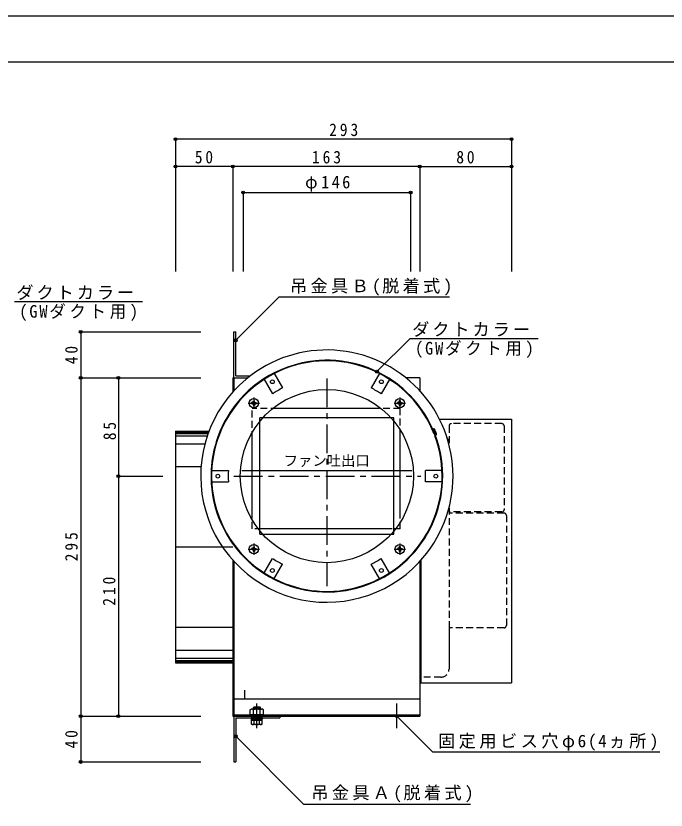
# Model space of a CAD drawing. Units: millimetres, scale not verified. Extents: x -1999 to 2121, y -738 to 667.
# Drawn here: x -1201 to -634, y -26 to 667 of the extents above; entities that cross this region are included whole.
import ezdxf
from ezdxf.enums import TextEntityAlignment as Align

# ---------------------------------------------------------------- set-up
doc = ezdxf.new("R2010")
doc.units = ezdxf.units.MM
doc.header["$LTSCALE"] = 5
doc.header["$PDMODE"] = 32
doc.header["$PDSIZE"] = 2.5
doc.linetypes.add('CHAIN1', pattern=[8, 5, -1, 1, -1])
doc.linetypes.add('DASHED1', pattern=[1.8, 1.2, -0.6])
doc.layers.add('0-0', color=7, linetype='Continuous')
doc.layers.add('F-0', color=2, linetype='Continuous')
doc.styles.add('ＭＳ ゴシック', font='')
doc.styles.get('ＭＳ ゴシック').set_extended_font_data('MS Gothic')

msp = doc.modelspace()

# ---------------------------------------------------------------- linework, layer by layer
at = {"layer": '0-0', "color": 4}
for p, q in [((-768.368, 559.46), (-1061.368, 559.46)), ((-1061.368, 559.46), (-1061.368, 443.998)), ((-768.368, 559.46), (-768.368, 443.998)), ((-768.368, 559.46), (-768.368, 443.998)), ((-1011.368, 535.623), (-1061.368, 535.623)), ((-1061.368, 535.623), (-1061.368, 443.998)), ((-848.368, 535.623), (-1011.368, 535.623)), ((-1011.368, 535.623), (-1011.368, 443.998)), ((-848.368, 535.623), (-848.368, 443.998)), ((-848.368, 535.623), (-768.368, 535.623)), ((-848.368, 535.623), (-848.368, 443.998)), ((-768.368, 535.623), (-768.368, 443.998)), ((-1002.368, 512.797), (-856.368, 512.797)), ((-1002.368, 512.797), (-1002.368, 443.998)), ((-856.368, 512.797), (-856.368, 443.998)), ((-1201.844, 417.772), (-1090.054, 417.772)), ((-1008.768, 384.016), (-970.886, 421.897)), ((-970.886, 421.897), (-822.519, 421.897)), ((-1144.007, 391.358), (-1144.007, 351.358)), ((-1144.007, 391.358), (-1039.396, 391.358)), ((-856.785, 385.63), (-885.724, 356.692)), ((-856.785, 385.63), (-744.995, 385.63)), ((-1144.007, 351.358), (-1039.396, 351.358)), ((-1144.007, 351.358), (-1144.007, 56.358)), ((-1111.122, 351.358), (-1111.122, 265.608)), ((-1111.122, 351.358), (-1039.396, 351.358)), ((-1111.122, 265.608), (-1111.122, 56.358)), ((-1111.122, 265.608), (-1072.354, 265.608)), ((-985.468, 62.358), (-995.268, 62.358)), ((-993.368, 63.917), (-992.827, 64.458)), ((-993.368, 63.917), (-987.368, 63.917)), ((-993.368, 62.358), (-993.368, 63.917)), ((-992.827, 64.458), (-987.91, 64.458)), ((-992.827, 62.358), (-992.827, 64.458)), ((-991.618, 64.458), (-991.618, 64.458)), ((-990.368, 64.458), (-990.368, 64.458)), ((-987.91, 64.458), (-987.368, 63.917)), ((-987.91, 62.358), (-987.91, 64.458)), ((-987.368, 62.358), (-987.368, 63.917)), ((-1144.007, 56.358), (-1039.396, 56.358)), ((-1144.007, 56.358), (-1144.007, 16.358)), ((-1111.122, 56.358), (-1039.396, 56.358)), ((-984.595, 57.358), (-996.142, 57.358)), ((-993.255, 57.358), (-993.255, 61.854)), ((-987.481, 57.358), (-987.481, 61.854)), ((-868.368, 56.358), (-837.322, 25.313)), ((-985.368, 54.758), (-995.368, 54.758)), ((-995.368, 54.758), (-995.368, 53.758)), ((-995.368, 53.758), (-985.368, 53.758)), ((-994.987, 49.316), (-994.987, 52.458)), ((-985.749, 52.458), (-994.987, 52.458)), ((-994.368, 48.958), (-994.987, 49.316)), ((-985.768, 53.758), (-994.968, 53.758)), ((-994.968, 52.458), (-994.968, 53.758)), ((-985.768, 52.458), (-994.968, 52.458)), ((-986.368, 48.958), (-994.368, 48.958)), ((-992.678, 49.316), (-992.678, 52.458)), ((-991.618, 53.258), (-991.618, 53.258)), ((-990.742, 52.458), (-990.394, 53.758)), ((-990.368, 53.258), (-990.368, 53.258)), ((-990.342, 52.458), (-989.994, 53.758)), ((-988.059, 49.316), (-988.059, 52.458)), ((-986.368, 48.958), (-985.749, 49.316)), ((-985.768, 52.458), (-985.768, 53.758)), ((-985.749, 49.316), (-985.749, 52.458)), ((-985.368, 53.758), (-985.368, 54.758)), ((-1008.768, 38.731), (-949.655, -20.382)), ((-837.322, 25.313), (-639.183, 25.313)), ((-1144.007, 16.358), (-1039.396, 16.358)), ((-949.655, -20.382), (-804.035, -20.382))]:
    msp.add_line(p, q, dxfattribs=at)
at = {"layer": '0-0'}
for p, q in [((-1008.768, 352.958), (-1008.768, 391.358)), ((-975.538, 355.577), (-967.965, 342.461)), ((-883.198, 355.577), (-890.771, 342.461)), ((-1011.368, 351.358), (-998.266, 351.358)), ((-1010.368, 351.358), (-1010.368, 340.033)), ((-1008.768, 352.958), (-996.226, 352.958)), ((-984.198, 350.577), (-976.626, 337.461)), ((-874.538, 350.577), (-882.111, 337.461)), ((-848.368, 351.358), (-860.47, 351.358)), ((-848.368, 351.358), (-848.368, 340.033)), ((-994.079, 329.725), (-995.033, 329.711)), ((-994.079, 328.771), (-995.033, 328.785)), ((-994.079, 329.725), (-993.673, 329.914)), ((-994.079, 328.771), (-993.673, 328.582)), ((-993.485, 330.319), (-993.673, 329.914)), ((-993.485, 328.177), (-993.673, 328.582)), ((-993.485, 330.319), (-993.471, 331.273)), ((-993.485, 328.177), (-993.471, 327.223)), ((-992.53, 330.319), (-992.545, 331.273)), ((-992.53, 328.177), (-992.545, 327.223)), ((-992.53, 330.319), (-992.342, 329.914)), ((-992.53, 328.177), (-992.342, 328.582)), ((-991.937, 329.725), (-992.342, 329.914)), ((-991.937, 328.771), (-992.342, 328.582)), ((-991.937, 329.725), (-990.983, 329.711)), ((-991.937, 328.771), (-990.983, 328.785)), ((-866.8, 329.725), (-867.753, 329.711)), ((-866.8, 328.771), (-867.753, 328.785)), ((-866.8, 329.725), (-866.394, 329.914)), ((-866.8, 328.771), (-866.394, 328.582)), ((-866.206, 330.319), (-866.394, 329.914)), ((-866.206, 328.177), (-866.394, 328.582)), ((-866.206, 330.319), (-866.192, 331.273)), ((-866.206, 328.177), (-866.192, 327.223)), ((-865.251, 330.319), (-865.265, 331.273)), ((-865.251, 328.177), (-865.265, 327.223)), ((-865.251, 330.319), (-865.063, 329.914)), ((-865.251, 328.177), (-865.063, 328.582)), ((-864.657, 329.725), (-865.063, 329.914)), ((-864.657, 328.771), (-865.063, 328.582)), ((-864.657, 329.725), (-863.704, 329.711)), ((-864.657, 328.771), (-863.704, 328.785)), ((-886.38, 324.608), (-972.357, 324.608)), ((-987.868, 214.858), (-987.868, 316.358)), ((-870.868, 316.358), (-987.868, 316.358)), ((-870.868, 214.858), (-870.868, 316.358)), ((-831.261, 315.358), (-768.368, 315.358)), ((-768.368, 315.358), (-768.368, 85.358)), ((-1061.368, 304.858), (-1032.127, 304.858)), ((-836.566, 306.754), (-836.104, 306.946)), ((-836.374, 306.292), (-835.912, 306.484)), ((-1061.368, 304.358), (-1032.317, 304.358)), ((-1061.368, 303.858), (-1032.504, 303.858)), ((-1061.368, 302.858), (-1032.869, 302.858)), ((-1061.368, 300.858), (-1033.567, 300.858)), ((-994.368, 232.382), (-994.368, 298.835)), ((-865.368, 230.494), (-865.368, 300.723)), ((-835.306, 302.406), (-834.844, 302.597)), ((-835.114, 301.944), (-834.652, 302.135)), ((-834.376, 302.098), (-835.101, 301.175)), ((-833.806, 302.014), (-834.534, 301.088)), ((-1061.368, 293.858), (-1035.679, 293.858)), ((-1061.368, 273.858), (-1039.058, 273.858)), ((-1030.368, 270.608), (-1015.223, 270.608)), ((-855.368, 270.358), (-1003.368, 270.358)), ((-828.368, 270.608), (-843.514, 270.608)), ((-1030.368, 260.608), (-1015.223, 260.608)), ((-828.368, 260.608), (-843.514, 260.608)), ((-987.868, 214.858), (-870.868, 214.858)), ((-872.562, 219.76), (-986.174, 219.76)), ((-1061.368, 203.858), (-1011.368, 203.858)), ((-1061.368, 203.858), (-1020.401, 203.858)), ((-994.079, 202.446), (-995.033, 202.432)), ((-994.079, 201.491), (-995.033, 201.506)), ((-994.079, 202.446), (-993.673, 202.634)), ((-994.079, 201.491), (-993.673, 201.303)), ((-993.485, 203.04), (-993.673, 202.634)), ((-993.485, 200.898), (-993.673, 201.303)), ((-993.485, 203.04), (-993.471, 203.994)), ((-993.485, 200.898), (-993.471, 199.944)), ((-992.53, 203.04), (-992.545, 203.994)), ((-992.53, 200.898), (-992.545, 199.944)), ((-992.53, 203.04), (-992.342, 202.634)), ((-992.53, 200.898), (-992.342, 201.303)), ((-991.937, 202.446), (-992.342, 202.634)), ((-991.937, 201.491), (-992.342, 201.303)), ((-991.937, 202.446), (-990.983, 202.432)), ((-991.937, 201.491), (-990.983, 201.506)), ((-866.8, 202.446), (-867.753, 202.432)), ((-866.8, 201.491), (-867.753, 201.506)), ((-866.8, 202.446), (-866.394, 202.634)), ((-866.8, 201.491), (-866.394, 201.303)), ((-866.206, 203.04), (-866.394, 202.634)), ((-866.206, 200.898), (-866.394, 201.303)), ((-866.206, 203.04), (-866.192, 203.994)), ((-866.206, 200.898), (-866.192, 199.944)), ((-865.251, 203.04), (-865.265, 203.994)), ((-865.251, 200.898), (-865.265, 199.944)), ((-865.251, 203.04), (-865.063, 202.634)), ((-865.251, 200.898), (-865.063, 201.303)), ((-864.657, 202.446), (-865.063, 202.634)), ((-864.657, 201.491), (-865.063, 201.303)), ((-864.657, 202.446), (-863.704, 202.432)), ((-864.657, 201.491), (-863.704, 201.506)), ((-1011.368, 192.287), (-1011.368, 56.358)), ((-1010.368, 191.184), (-1010.368, 82.358)), ((-984.198, 180.64), (-976.626, 193.756)), ((-975.538, 175.64), (-967.965, 188.756)), ((-883.198, 175.64), (-890.771, 188.756)), ((-874.538, 180.64), (-882.111, 193.756)), ((-848.368, 191.184), (-848.368, 56.358)), ((-847.368, 192.287), (-847.368, 85.358)), ((-1061.368, 133.858), (-1011.368, 133.858)), ((-1061.368, 113.858), (-1011.368, 113.858)), ((-1061.368, 106.858), (-1011.368, 106.858)), ((-1061.368, 104.858), (-1011.368, 104.858)), ((-1061.368, 103.858), (-1011.368, 103.858)), ((-1061.368, 103.358), (-1011.368, 103.358)), ((-848.368, 85.358), (-768.368, 85.358)), ((-1010.368, 82.358), (-1010.368, 56.358)), ((-1000.868, 71.608), (-1000.868, 79.108)), ((-1010.368, 71.358), (-848.368, 71.358)), ((-1011.368, 56.358), (-848.368, 56.358)), ((-1010.368, 57.358), (-848.368, 57.358)), ((-1010.368, 56.358), (-1010.368, 16.358)), ((-1008.768, 54.758), (-1008.768, 16.358)), ((-1008.768, 54.758), (-970.368, 54.758)), ((-1010.368, 16.358), (-1008.768, 16.358))]:
    msp.add_line(p, q, dxfattribs=at)
at = {"layer": '0-0', "color": 4, "linetype": 'CHAIN1'}
for p, q in [((-929.368, 350.608), (-929.368, 169.625)), ((-993.008, 334.248), (-993.008, 324.248)), ((-993.008, 334.248), (-993.008, 324.248)), ((-865.729, 334.248), (-865.729, 324.248)), ((-865.729, 334.248), (-865.729, 324.248)), ((-998.008, 329.248), (-988.008, 329.248)), ((-998.008, 329.248), (-988.008, 329.248)), ((-870.729, 329.248), (-860.729, 329.248)), ((-870.729, 329.248), (-860.729, 329.248)), ((-1010.368, 265.608), (-847.368, 265.608)), ((-998.008, 201.969), (-988.008, 201.969)), ((-998.008, 201.969), (-988.008, 201.969)), ((-993.008, 206.969), (-993.008, 196.969)), ((-993.008, 206.969), (-993.008, 196.969)), ((-870.729, 201.969), (-860.729, 201.969)), ((-870.729, 201.969), (-860.729, 201.969)), ((-865.729, 206.969), (-865.729, 196.969)), ((-865.729, 206.969), (-865.729, 196.969)), ((-990.368, 45.958), (-990.368, 67.458)), ((-868.368, 45.958), (-868.368, 67.458))]:
    msp.add_line(p, q, dxfattribs=at)
at = {"layer": '0-0', "linetype": 'DASHED1'}
for p, q in [((-972.357, 324.608), (-994.368, 324.608)), ((-994.368, 298.835), (-994.368, 324.608)), ((-822.868, 309.358), (-822.868, 293.136)), ((-822.868, 309.358), (-822.868, 293.136)), ((-776.868, 311.358), (-820.868, 311.358)), ((-776.868, 311.358), (-820.868, 311.358)), ((-774.868, 309.358), (-774.868, 236.358)), ((-774.868, 309.358), (-774.868, 236.358)), ((-822.868, 238.081), (-822.868, 97.358)), ((-994.368, 219.76), (-994.368, 232.382)), ((-865.368, 219.76), (-865.368, 230.494)), ((-776.868, 234.358), (-822.868, 234.358)), ((-776.868, 234.358), (-822.868, 234.358)), ((-822.868, 234.358), (-822.868, 233.358)), ((-774.868, 233.358), (-822.868, 233.358)), ((-774.868, 233.358), (-822.868, 233.358)), ((-772.868, 231.358), (-772.868, 135.358)), ((-772.868, 231.358), (-772.868, 135.358)), ((-986.174, 219.76), (-994.368, 219.76)), ((-865.368, 219.76), (-872.562, 219.76)), ((-774.868, 133.358), (-822.868, 133.358)), ((-774.868, 133.358), (-822.868, 133.358)), ((-822.868, 133.358), (-822.868, 97.358)), ((-829.868, 90.358), (-848.368, 90.358)), ((-829.868, 90.358), (-848.368, 90.358))]:
    msp.add_line(p, q, dxfattribs=at)
at = {"layer": '0-0'}
for points in [[(-1010.368, 351.358), (-1010.368, 391.358), (-1008.768, 391.358)], [(-1011.368, 351.358), (-1011.368, 348.199), (-1011.368, 338.93)], [(-1061.368, 304.858), (-1061.368, 102.858), (-1011.368, 102.858)], [(-1010.368, 56.358), (-970.368, 56.358), (-970.368, 54.758)]]:
    msp.add_lwpolyline(points, dxfattribs=at)
at = {"layer": '0-0', "linetype": 'DASHED1'}
msp.add_lwpolyline([(-865.368, 300.723), (-865.368, 324.608), (-886.38, 324.608)], dxfattribs=at)
at = {"layer": '0-0', "color": 4}
for points in [[(-996.142, 57.358), (-996.142, 61.854), (-995.268, 62.358)], [(-984.595, 57.358), (-984.595, 61.854), (-985.468, 62.358)]]:
    msp.add_lwpolyline(points, dxfattribs=at)
at = {"layer": '0-0'}
for centre, radius in [((-976.868, 347.881), 1.65), ((-881.868, 347.881), 1.65), ((-929.368, 265.608), 75.5), ((-993.008, 329.248), 4), ((-865.729, 329.248), 4), ((-1024.368, 265.608), 1.65), ((-834.368, 265.608), 1.65), ((-993.008, 201.969), 4), ((-865.729, 201.969), 4), ((-976.868, 183.336), 1.65), ((-881.868, 183.336), 1.65)]:
    msp.add_circle(centre, radius, dxfattribs=at)
for centre, radius, start, end in [((-929.368, 265.608), 110, 316.76425, 129.83566), ((-929.368, 265.608), 101, 23.63006, 20.26854), ((-929.368, 265.608), 101, 21.35971, 20.42648), ((-929.368, 265.608), 100.5, 21.35971, 20.42648), ((-929.368, 265.608), 110, 129.8405, 316.76425), ((-929.368, 265.608), 110, 129.83566, 129.8405), ((-929.368, 265.608), 86, 116.66697, 123.33303), ((-929.368, 265.608), 86, 56.66697, 63.33303), ((-993.008, 329.248), 2.077, 167.11887, 192.88112), ((-993.008, 329.248), 2.077, 77.11887, 102.88112), ((-993.008, 329.248), 2.077, 257.11887, 282.88112), ((-993.008, 329.248), 2.077, 347.11887, 12.88112), ((-865.729, 329.248), 2.077, 167.11887, 192.88112), ((-865.729, 329.248), 2.077, 77.11887, 102.88112), ((-865.729, 329.248), 2.077, 257.11887, 282.88112), ((-865.729, 329.248), 2.077, 347.11887, 12.88112), ((-836.374, 306.292), 0.5, 112.49998, 203.4131), ((-951.541, 256.424), 125, 21.58321, 23.4131), ((-951.541, 256.424), 125.5, 21.58685, 23.4131), ((-835.912, 306.484), 0.5, 23.40947, 112.49997), ((-951.541, 256.424), 126, 21.49356, 23.40947), ((-951.541, 256.424), 126.5, 21.36308, 23.40947), ((-835.306, 302.406), 0.5, 201.58321, 292.49998), ((-834.708, 300.866), 0.5, 141.82751, 200.82608), ((-834.844, 302.597), 0.5, 292.49998, 21.58685), ((-834.141, 300.779), 0.5, 141.82751, 200.69685), ((-834.769, 302.407), 0.5, 321.82751, 21.49356), ((-834.199, 302.323), 0.5, 321.82751, 21.36308), ((-929.368, 265.608), 86, 176.66697, 183.33303), ((-929.368, 265.608), 86, 356.66697, 3.33303), ((-993.008, 201.969), 2.077, 167.11887, 192.88112), ((-993.008, 201.969), 2.077, 77.11887, 102.88112), ((-993.008, 201.969), 2.077, 347.11887, 12.88112), ((-865.729, 201.969), 2.077, 167.11887, 192.88112), ((-865.729, 201.969), 2.077, 77.11887, 102.88112), ((-865.729, 201.969), 2.077, 347.11887, 12.88112), ((-993.008, 201.969), 2.077, 257.11887, 282.88112), ((-865.729, 201.969), 2.077, 257.11887, 282.88112), ((-929.368, 265.608), 86, 236.66697, 243.33303), ((-929.368, 265.608), 86, 296.66697, 303.33303)]:
    msp.add_arc(centre, radius, start, end, dxfattribs=at)
at = {"layer": '0-0', "linetype": 'DASHED1'}
for centre, radius, start, end in [((-820.868, 309.358), 2, 90, 180), ((-820.868, 309.358), 2, 90, 180), ((-776.868, 309.358), 2, 0, 90), ((-776.868, 309.358), 2, 0, 90), ((-829.868, 294.358), 7, 0, 40.15902), ((-776.868, 236.358), 2, 270, 0), ((-776.868, 236.358), 2, 270, 0), ((-774.868, 231.358), 2, 0, 90), ((-774.868, 231.358), 2, 0, 90), ((-774.868, 135.358), 2, 270, 0), ((-774.868, 135.358), 2, 270, 0), ((-829.868, 97.358), 7, 270, 0), ((-829.868, 97.358), 7, 270, 0)]:
    msp.add_arc(centre, radius, start, end, dxfattribs=at)
at = {"layer": '0-0', "color": 4}
for centre, radius, start, end in [((-994.698, 59.745), 2.556, 55.61586, 124.38412), ((-990.368, 52.747), 9.553, 72.41209, 107.58789), ((-986.038, 59.745), 2.556, 55.61586, 124.38412), ((-993.832, 51.003), 2.045, 235.61575, 304.38423), ((-990.368, 56.601), 7.643, 252.41203, 287.58795), ((-986.904, 51.003), 2.045, 235.61575, 304.38423)]:
    msp.add_arc(centre, radius, start, end, dxfattribs=at)
at = {"layer": '0-0', "color": 5}
for p in [(-1061.368, 559.46), (-768.368, 559.46), (-1061.368, 535.623), (-1011.368, 535.623), (-848.368, 535.623), (-768.368, 535.623), (-1002.368, 512.797), (-856.368, 512.797), (-1144.007, 391.358), (-1008.768, 384.016), (-885.724, 356.692), (-1144.007, 351.358), (-1111.122, 351.358), (-1111.122, 265.608), (-1144.007, 56.358), (-1111.122, 56.358), (-868.368, 56.358), (-1008.768, 38.731), (-1144.007, 16.358)]:
    msp.add_point(p, dxfattribs=at)
at = {"layer": 'F-0', "color": 5}
msp.add_line((-1999.481, 626.911), (20.519, 626.911), dxfattribs=at)
msp.add_lwpolyline([(-1999.481, -738.089), (-1999.481, 666.911), (20.519, 666.911)], dxfattribs=at)

# ---------------------------------------------------------------- texts
at = {"layer": '0-0', "color": 4, "style": 'ＭＳ ゴシック'}
msp.add_text('ファン吐出口', height=9.164, dxfattribs=at).set_placement((-967.014, 271.798), align=Align.BOTTOM_LEFT)
at = {"layer": '0-0', "char_height": 11, "attachment_point": 7, "style": 'ＭＳ ゴシック'}
for s, insert in [('\\T1.38;\\W0.9;293', (-927.368, 561.96)), ('\\T1.36;\\W0.9;50', (-1044.493, 538.123)), ('\\T1.38;\\W0.9;163', (-942.368, 538.123)), ('\\T1.36;\\W0.9;80', (-816.493, 538.123)), ('\\T1.29;\\W0.95;φ146', (-948.313, 513.526)), ('\\T1.19;吊金具Ｂ(脱着式)', (-961.475, 423.032)), ('\\T1.17;ダクトカラー', (-1200.088, 419.172)), ('\\T1.23;\\W0.95;(GWダクト用)', (-1197.537, 400.856)), ('\\T1.17;ダクトカラー', (-855.029, 387.03)), ('\\T1.23;\\W0.95;(GWダクト用)', (-852.478, 368.714)), ('\\T1.2;固定用ビス穴φ6(4ヵ所)', (-832.424, 26.19)), ('\\T1.19;吊金具Ａ(脱着式)', (-942.893, -18.822))]:
    msp.add_mtext(s, dxfattribs=dict(at, insert=insert))
at = {"layer": '0-0', "char_height": 11, "attachment_point": 7, "rotation": 90, "style": 'ＭＳ ゴシック'}
for s, insert in [('\\T1.36;\\W0.9;40', (-1146.507, 363.233)), ('\\T1.36;\\W0.9;85', (-1113.123, 296.932)), ('\\T1.38;\\W0.9;295', (-1146.507, 191.358)), ('\\T1.38;\\W0.9;210', (-1113.622, 152.606)), ('\\T1.36;\\W0.9;40', (-1146.507, 28.233))]:
    msp.add_mtext(s, dxfattribs=dict(at, insert=insert))

doc.saveas('drawing.dxf')
